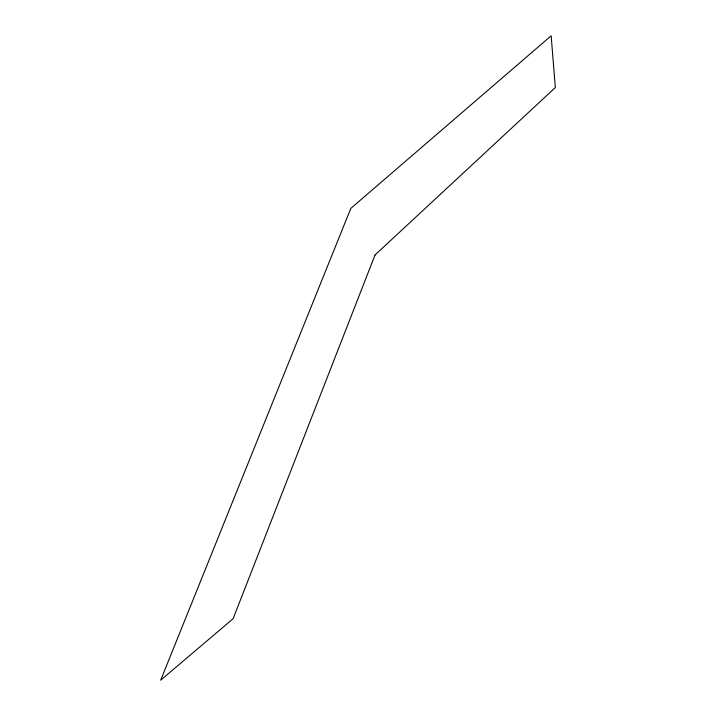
<?xml version="1.0" encoding="UTF-8"?>
<svg xmlns="http://www.w3.org/2000/svg" width="716" height="716" viewBox="0 0 716 716"><rect width="100%" height="100%" fill="white"/><g stroke="black" fill="none" stroke-linecap="round" stroke-linejoin="round"><path stroke-width="1.07" d="M375.041 254.977L233.121 618.687L160.67 680.2L350.831 208.383L551.159 35.8L555.33 87.558L375.041 254.977"/></g></svg>
